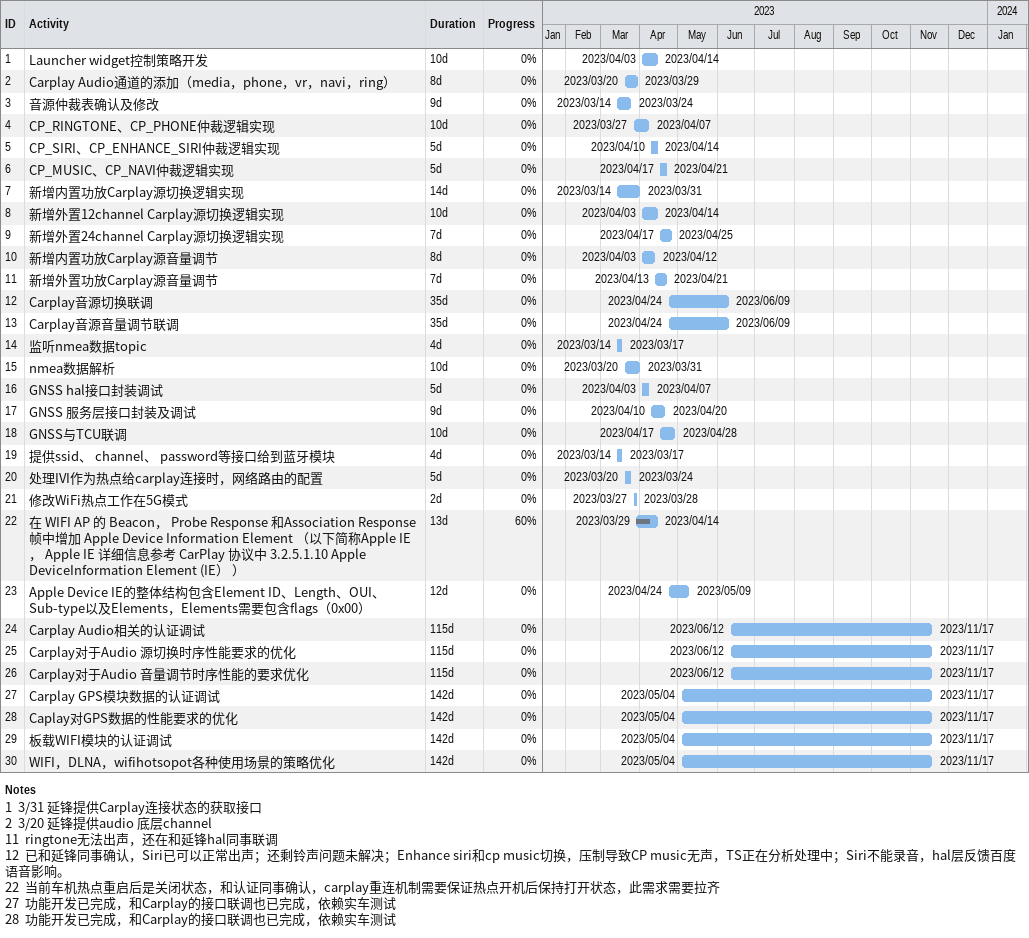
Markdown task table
| ID | Task | Duration | Start | Finish | % complete |
|---|---|---|---|---|---|
| 1 | Launcher widget控制策略开发 | 10d | 2023-04-03 | 2023-04-14 | 0 |
| 2 | Carplay Audio通道的添加（media，phone，vr，navi，ring） | 8d | 2023-03-20 | 2023-03-29 | 0 |
| 3 | 音源仲裁表确认及修改 | 9d | 2023-03-14 | 2023-03-24 | 0 |
| 4 | CP_RINGTONE、CP_PHONE仲裁逻辑实现 | 10d | 2023-03-27 | 2023-04-07 | 0 |
| 5 | CP_SIRI、CP_ENHANCE_SIRI仲裁逻辑实现 | 5d | 2023-04-10 | 2023-04-14 | 0 |
| 6 | CP_MUSIC、CP_NAVI仲裁逻辑实现 | 5d | 2023-04-17 | 2023-04-21 | 0 |
| 7 | 新增内置功放Carplay源切换逻辑实现 | 14d | 2023-03-14 | 2023-03-31 | 0 |
| 8 | 新增外置12channel Carplay源切换逻辑实现 | 10d | 2023-04-03 | 2023-04-14 | 0 |
| 9 | 新增外置24channel Carplay源切换逻辑实现 | 7d | 2023-04-17 | 2023-04-25 | 0 |
| 10 | 新增内置功放Carplay源音量调节 | 8d | 2023-04-03 | 2023-04-12 | 0 |
| 11 | 新增外置功放Carplay源音量调节 | 7d | 2023-04-13 | 2023-04-21 | 0 |
| 12 | Carplay音源切换联调 | 35d | 2023-04-24 | 2023-06-09 | 0 |
| 13 | Carplay音源音量调节联调 | 35d | 2023-04-24 | 2023-06-09 | 0 |
| 14 | 监听nmea数据topic | 4d | 2023-03-14 | 2023-03-17 | 0 |
| 15 | nmea数据解析 | 10d | 2023-03-20 | 2023-03-31 | 0 |
| 16 | GNSS hal接口封装调试 | 5d | 2023-04-03 | 2023-04-07 | 0 |
| 17 | GNSS 服务层接口封装及调试 | 9d | 2023-04-10 | 2023-04-20 | 0 |
| 18 | GNSS与TCU联调 | 10d | 2023-04-17 | 2023-04-28 | 0 |
| 19 | 提供ssid、 channel、 password等接口给到蓝牙模块 | 4d | 2023-03-14 | 2023-03-17 | 0 |
| 20 | 处理IVI作为热点给carplay连接时，网络路由的配置 | 5d | 2023-03-20 | 2023-03-24 | 0 |
| 21 | 修改WiFi热点工作在5G模式 | 2d | 2023-03-27 | 2023-03-28 | 0 |
| 22 | 在 WIFI AP 的 Beacon， Probe Response 和Association Response 帧中增加 Apple Device Information Element （以下简称Apple IE， Apple IE 详细信息参考 CarPlay 协议中 3.2.5.1.10 Apple DeviceInformation Element (IE） ） | 13d | 2023-03-29 | 2023-04-14 | 60 |
| 23 | Apple Device IE的整体结构包含Element ID、Length、OUI、Sub-type以及Elements，Elements需要包含flags（0x00） | 12d | 2023-04-24 | 2023-05-09 | 0 |
| 24 | Carplay Audio相关的认证调试 | 115d | 2023-06-12 | 2023-11-17 | 0 |
| 25 | Carplay对于Audio 源切换时序性能要求的优化 | 115d | 2023-06-12 | 2023-11-17 | 0 |
| 26 | Carplay对于Audio 音量调节时序性能的要求优化 | 115d | 2023-06-12 | 2023-11-17 | 0 |
| 27 | Carplay GPS模块数据的认证调试 | 142d | 2023-05-04 | 2023-11-17 | 0 |
| 28 | Caplay对GPS数据的性能要求的优化 | 142d | 2023-05-04 | 2023-11-17 | 0 |
| 29 | 板载WIFI模块的认证调试 | 142d | 2023-05-04 | 2023-11-17 | 0 |
| 30 | WIFI，DLNA，wifihotsopot各种使用场景的策略优化 | 142d | 2023-05-04 | 2023-11-17 | 0 |

Notes
- 1: 3/31 延锋提供Carplay连接状态的获取接口
- 2: 3/20 延锋提供audio 底层channel
- 11: ringtone无法出声，还在和延锋hal同事联调
- 12: 已和延锋同事确认，Siri已可以正常出声；还剩铃声问题未解决；Enhance siri和cp music切换，压制导致CP music无声，TS正在分析处理中；Siri不能录音，hal层反馈百度语音影响。
- 22: 当前车机热点重启后是关闭状态，和认证同事确认，carplay重连机制需要保证热点开机后保持打开状态，此需求需要拉齐
- 27: 功能开发已完成，和Carplay的接口联调也已完成，依赖实车测试
- 28: 功能开发已完成，和Carplay的接口联调也已完成，依赖实车测试
